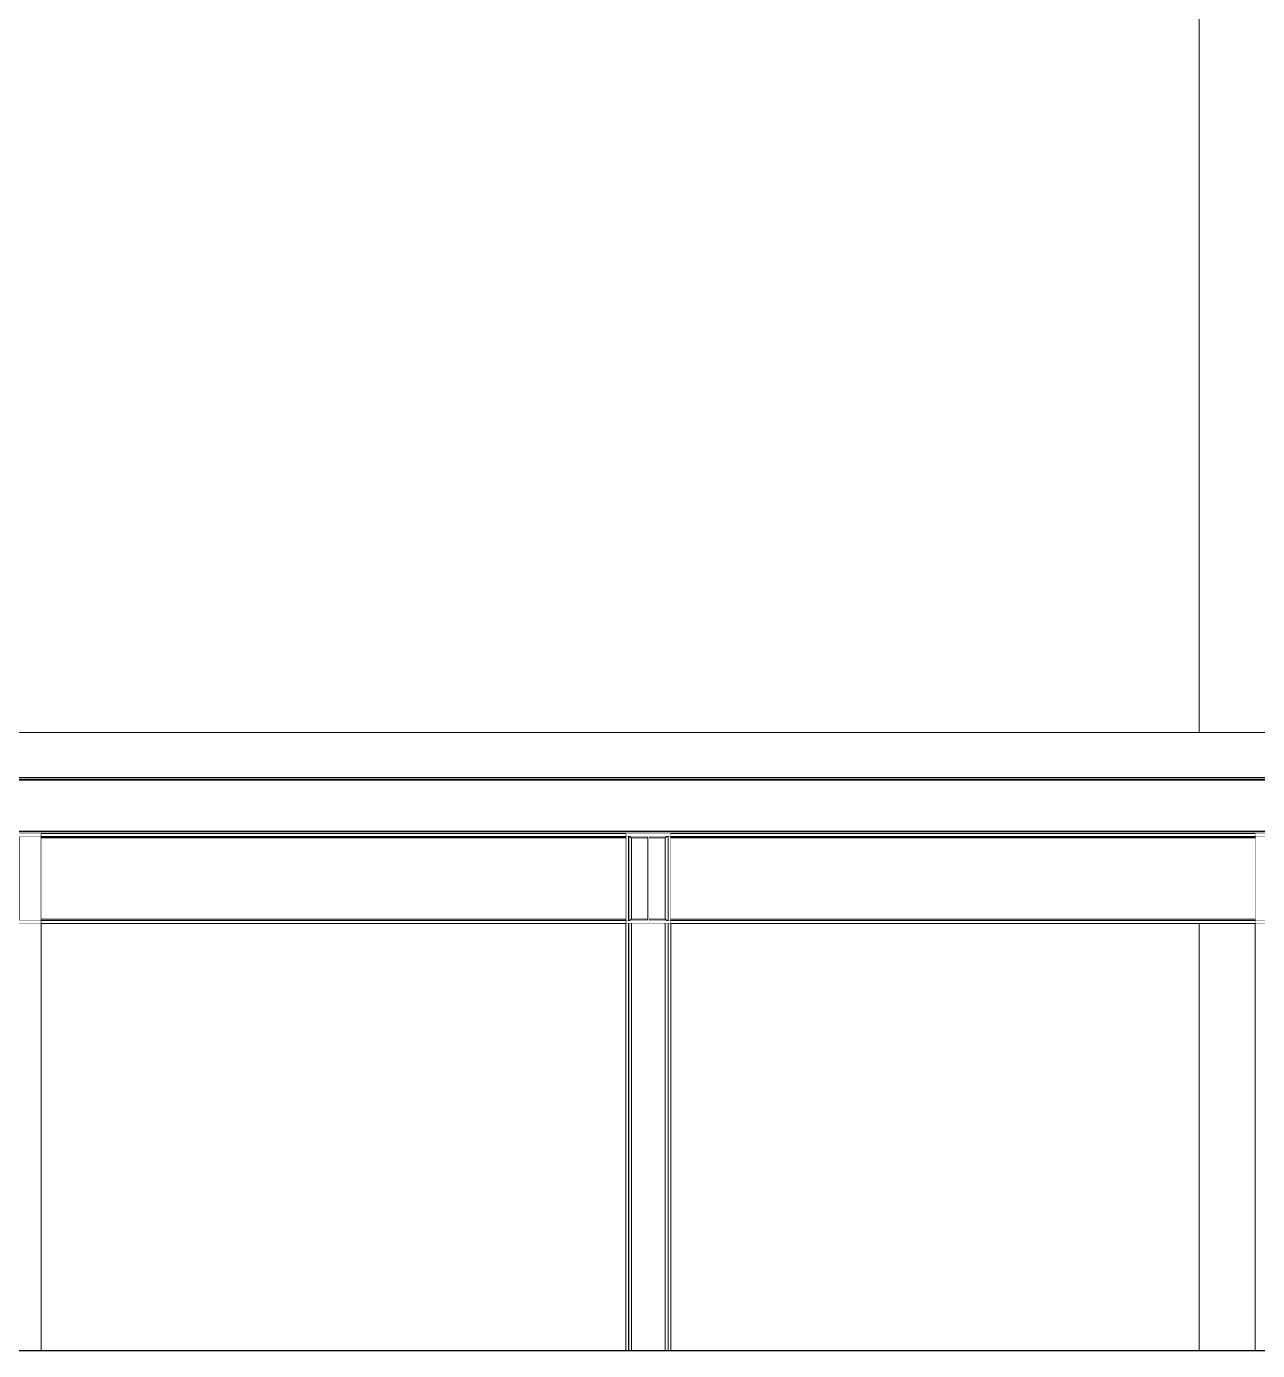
# Model space of a CAD drawing. Extents: x -3080 to 28500, y -1326 to 31609.
# Drawn here: x 9643 to 10191, y 27376 to 27965 of the extents above; entities that cross this region are included whole.
import ezdxf
from ezdxf.xclip import XClip

# ---------------------------------------------------------------- set-up
doc = ezdxf.new("R2010")
doc.units = 0
doc.header["$LTSCALE"] = 100
doc.header["$XCLIPFRAME"] = 2
doc.linetypes.add('188K-SM-07-F10-MECH-CR PIPE-Y2257103$0$X-S-FAB_SL ALL$0$Wipeout_Contour', pattern=[1, 0, -1])
for name, color, linetype in [('0-xref', 8, 'Continuous'), ('188K-SM-07-F10-MECH-CR PIPE-Y2257103$0$X-S-FAB_SL ALL$0$ASP_1', 1, 'Continuous'), ('188K-SM-07-F10-MECH-CR PIPE-Y2257103$0$X-S-FAB_SL ALL$0$Hattch', 7, 'Continuous'), ('188K-SM-07-F10-MECH-CR PIPE-Y2257103$0$X-S-FAB_SL ALL$0$S-BEAM', 7, 'Continuous'), ('188K-SM-07-F10-MECH-CR PIPE-Y2257103$0$X-S-FAB_SL ALL$0$S-COL', 7, 'Continuous'), ('188K-SM-07-F10-MECH-CR PIPE-Y2257103$0$X-S-FAB_SL ALL$0$S-SLAB', 7, 'Continuous')]:
    doc.layers.add(name, color=color, linetype=linetype)

# ---------------------------------------------------------------- blocks, each defined once
blk = doc.blocks.new('188K-SM-07-F10-MECH-CR PIPE-Y2257103$0$X-S-FAB_SL ALL$0$剖面元素_217_3', base_point=(23061.26, -8263.06))
at = {"color": 254, "linetype": '188K-SM-07-F10-MECH-CR PIPE-Y2257103$0$X-S-FAB_SL ALL$0$Wipeout_Contour', "lineweight": 0, "ltscale": 270968.56204}
blk.add_wipeout([(33226.26, -6943.06), (33296.26, -6943.06), (33296.26, -6204.02), (33278.76, -6204.02), (33278.76, -6212.28), (33243.76, -6212.28), (33243.76, -6204.02), (33226.26, -6204.02)], dxfattribs=at).dxf.layer = '188K-SM-07-F10-MECH-CR PIPE-Y2257103$0$X-S-FAB_SL ALL$0$Hattch'
at = {"color": 254, "linetype": '188K-SM-07-F10-MECH-CR PIPE-Y2257103$0$X-S-FAB_SL ALL$0$Wipeout_Contour', "lineweight": 0, "ltscale": 135929.238724}
blk.add_wipeout([(33296.26, -6963.06), (33226.26, -6963.06), (33226.26, -6963.26), (33296.26, -6963.26)], dxfattribs=at).dxf.layer = '188K-SM-07-F10-MECH-CR PIPE-Y2257103$0$X-S-FAB_SL ALL$0$Hattch'
at = {"color": 254, "linetype": '188K-SM-07-F10-MECH-CR PIPE-Y2257103$0$X-S-FAB_SL ALL$0$Wipeout_Contour', "lineweight": 0, "ltscale": 135974.239185}
blk.add_wipeout([(33226.26, -7028.06), (33226.26, -7218.06), (33251.26, -7218.06), (33251.26, -7028.06)], dxfattribs=at).dxf.layer = '188K-SM-07-F10-MECH-CR PIPE-Y2257103$0$X-S-FAB_SL ALL$0$Hattch'
at = {"layer": '188K-SM-07-F10-MECH-CR PIPE-Y2257103$0$X-S-FAB_SL ALL$0$S-COL', "color": 8, "lineweight": 0}
for p, q in [((33226.26, -6943.06), (33226.26, -6204.02)), ((33226.26, -6963.26), (33226.26, -6963.06)), ((33226.26, -7218.06), (33226.26, -7028.06))]:
    blk.add_line(p, q, dxfattribs=at)
blk = doc.blocks.new('188K-SM-07-F10-MECH-CR PIPE-Y2257103$0$X-S-FAB_SL ALL$0$剖面元素_242_3', base_point=(23061.26, -8263.06))
at = {"layer": '188K-SM-07-F10-MECH-CR PIPE-Y2257103$0$X-S-FAB_SL ALL$0$S-SLAB', "color": 15, "lineweight": 0}
for p, q in [((40656.26, -6943.06), (24906.26, -6943.06)), ((40656.26, -6963.06), (24906.26, -6963.06))]:
    blk.add_line(p, q, dxfattribs=at)
blk = doc.blocks.new('188K-SM-07-F10-MECH-CR PIPE-Y2257103$0$X-S-FAB_SL ALL$0$剖面元素_1293_3', base_point=(23061.26, -8263.06))
at = {"layer": '188K-SM-07-F10-MECH-CR PIPE-Y2257103$0$X-S-FAB_SL ALL$0$S-BEAM', "color": 2, "lineweight": 0}
for p, q in [((32691.26, -6988.06), (32691.26, -6989.36)), ((32711.26, -6988.06), (32691.26, -6988.06)), ((32711.26, -6988.06), (32711.26, -6989.36)), ((32691.26, -7026.76), (32691.26, -7028.06)), ((32711.26, -7026.76), (32711.26, -7028.06)), ((32711.26, -7028.06), (32691.26, -7028.06))]:
    blk.add_line(p, q, dxfattribs=at)
at = {"layer": '188K-SM-07-F10-MECH-CR PIPE-Y2257103$0$X-S-FAB_SL ALL$0$S-BEAM', "color": 2, "lineweight": 0, "flags": 128}
for points in [[(32700.69, -6989.54), (32700.26, -6989.36), (32691.26, -6989.36)], [(32700.69, -6989.54), (32700.86, -6989.96), (32700.86, -7026.16), (32700.69, -7026.59)], [(32701.84, -6989.54), (32701.66, -6989.96), (32701.66, -7026.16), (32701.84, -7026.59)], [(32711.26, -6989.36), (32702.26, -6989.36), (32701.84, -6989.54)], [(32700.69, -7026.59), (32700.26, -7026.76), (32691.26, -7026.76)], [(32701.84, -7026.59), (32702.26, -7026.76), (32711.26, -7026.76)]]:
    blk.add_lwpolyline(points, dxfattribs=at)
blk = doc.blocks.new('188K-SM-07-F10-MECH-CR PIPE-Y2257103$0$X-S-FAB_SL ALL$0$剖面元素_1294_3', base_point=(23061.26, -8263.06))
at = {"layer": '188K-SM-07-F10-MECH-CR PIPE-Y2257103$0$X-S-FAB_SL ALL$0$S-BEAM', "color": 2, "lineweight": 0}
for p, q in [((32971.26, -6988.06), (32971.26, -6989.36)), ((32991.26, -6988.06), (32971.26, -6988.06)), ((32991.26, -6988.06), (32991.26, -6989.36)), ((32971.26, -7026.76), (32971.26, -7028.06)), ((32991.26, -7026.76), (32991.26, -7028.06)), ((32991.26, -7028.06), (32971.26, -7028.06))]:
    blk.add_line(p, q, dxfattribs=at)
at = {"layer": '188K-SM-07-F10-MECH-CR PIPE-Y2257103$0$X-S-FAB_SL ALL$0$S-BEAM', "color": 2, "lineweight": 0, "flags": 128}
for points in [[(32980.69, -6989.54), (32980.26, -6989.36), (32971.26, -6989.36)], [(32980.69, -6989.54), (32980.86, -6989.96), (32980.86, -7026.16), (32980.69, -7026.59)], [(32981.84, -6989.54), (32981.66, -6989.96), (32981.66, -7026.16), (32981.84, -7026.59)], [(32991.26, -6989.36), (32982.26, -6989.36), (32981.84, -6989.54)], [(32980.69, -7026.59), (32980.26, -7026.76), (32971.26, -7026.76)], [(32981.84, -7026.59), (32982.26, -7026.76), (32991.26, -7026.76)]]:
    blk.add_lwpolyline(points, dxfattribs=at)
blk = doc.blocks.new('188K-SM-07-F10-MECH-CR PIPE-Y2257103$0$X-S-FAB_SL ALL$0$剖面元素_1295_3', base_point=(23061.26, -8263.06))
at = {"layer": '188K-SM-07-F10-MECH-CR PIPE-Y2257103$0$X-S-FAB_SL ALL$0$S-BEAM', "color": 2, "lineweight": 0}
for p, q in [((33251.26, -6988.06), (33251.26, -6989.36)), ((33271.26, -6988.06), (33251.26, -6988.06)), ((33271.26, -6988.06), (33271.26, -6989.36)), ((33251.26, -7026.76), (33251.26, -7028.06)), ((33271.26, -7026.76), (33271.26, -7028.06)), ((33271.26, -7028.06), (33251.26, -7028.06))]:
    blk.add_line(p, q, dxfattribs=at)
at = {"layer": '188K-SM-07-F10-MECH-CR PIPE-Y2257103$0$X-S-FAB_SL ALL$0$S-BEAM', "color": 2, "lineweight": 0, "flags": 128}
for points in [[(33260.69, -6989.54), (33260.26, -6989.36), (33251.26, -6989.36)], [(33260.69, -6989.54), (33260.86, -6989.96), (33260.86, -7026.16), (33260.69, -7026.59)], [(33261.84, -6989.54), (33261.66, -6989.96), (33261.66, -7026.16), (33261.84, -7026.59)], [(33271.26, -6989.36), (33262.26, -6989.36), (33261.84, -6989.54)], [(33260.69, -7026.59), (33260.26, -7026.76), (33251.26, -7026.76)], [(33261.84, -7026.59), (33262.26, -7026.76), (33271.26, -7026.76)]]:
    blk.add_lwpolyline(points, dxfattribs=at)
blk = doc.blocks.new('188K-SM-07-F10-MECH-CR PIPE-Y2257103$0$X-S-FAB_SL ALL$0$剖面元素_2063_3', base_point=(23061.26, -8263.06))
at = {"color": 254, "linetype": '188K-SM-07-F10-MECH-CR PIPE-Y2257103$0$X-S-FAB_SL ALL$0$Wipeout_Contour', "lineweight": 0, "ltscale": 135004.033832}
blk.add_wipeout([(32990.06, -7218.06), (32991.26, -7218.06), (32991.26, -7028.06), (32990.06, -7028.06)], dxfattribs=at).dxf.layer = '188K-SM-07-F10-MECH-CR PIPE-Y2257103$0$X-S-FAB_SL ALL$0$Hattch'
at = {"color": 254, "linetype": '188K-SM-07-F10-MECH-CR PIPE-Y2257103$0$X-S-FAB_SL ALL$0$Wipeout_Contour', "lineweight": 0, "ltscale": 134907.208883}
blk.add_wipeout([(32991.26, -6989.36), (32990.06, -6989.36), (32990.06, -7026.76), (32991.26, -7026.76)], dxfattribs=at).dxf.layer = '188K-SM-07-F10-MECH-CR PIPE-Y2257103$0$X-S-FAB_SL ALL$0$Hattch'
at = {"color": 254, "linetype": '188K-SM-07-F10-MECH-CR PIPE-Y2257103$0$X-S-FAB_SL ALL$0$Wipeout_Contour', "lineweight": 0, "ltscale": 135001.347405}
blk.add_wipeout([(32989.89, -7218.06), (32990.06, -7218.06), (32990.06, -7028.06), (32989.89, -7028.06)], dxfattribs=at).dxf.layer = '188K-SM-07-F10-MECH-CR PIPE-Y2257103$0$X-S-FAB_SL ALL$0$Hattch'
at = {"color": 254, "linetype": '188K-SM-07-F10-MECH-CR PIPE-Y2257103$0$X-S-FAB_SL ALL$0$Wipeout_Contour', "lineweight": 0, "ltscale": 134904.520529}
blk.add_wipeout([(32990.06, -6989.36), (32989.89, -6989.36), (32989.89, -7026.76), (32990.06, -7026.76)], dxfattribs=at).dxf.layer = '188K-SM-07-F10-MECH-CR PIPE-Y2257103$0$X-S-FAB_SL ALL$0$Hattch'
at = {"color": 254, "linetype": '188K-SM-07-F10-MECH-CR PIPE-Y2257103$0$X-S-FAB_SL ALL$0$Wipeout_Contour', "lineweight": 0, "ltscale": 269806.602629}
blk.add_wipeout([(32989.41, -7026.58), (32989.42, -7026.59), (32989.84, -7026.76), (32989.89, -7026.76), (32989.89, -6989.36), (32989.84, -6989.36), (32989.42, -6989.54), (32989.41, -6989.54)], dxfattribs=at).dxf.layer = '188K-SM-07-F10-MECH-CR PIPE-Y2257103$0$X-S-FAB_SL ALL$0$Hattch'
at = {"color": 254, "linetype": '188K-SM-07-F10-MECH-CR PIPE-Y2257103$0$X-S-FAB_SL ALL$0$Wipeout_Contour', "lineweight": 0, "ltscale": 135000.076696}
blk.add_wipeout([(32989.41, -7218.06), (32989.89, -7218.06), (32989.89, -7028.06), (32989.41, -7028.06)], dxfattribs=at).dxf.layer = '188K-SM-07-F10-MECH-CR PIPE-Y2257103$0$X-S-FAB_SL ALL$0$Hattch'
at = {"color": 254, "linetype": '188K-SM-07-F10-MECH-CR PIPE-Y2257103$0$X-S-FAB_SL ALL$0$Wipeout_Contour', "lineweight": 0, "ltscale": 134997.875758}
blk.add_wipeout([(32988.76, -7218.06), (32989.41, -7218.06), (32989.41, -7028.06), (32988.76, -7028.06)], dxfattribs=at).dxf.layer = '188K-SM-07-F10-MECH-CR PIPE-Y2257103$0$X-S-FAB_SL ALL$0$Hattch'
at = {"color": 254, "linetype": '188K-SM-07-F10-MECH-CR PIPE-Y2257103$0$X-S-FAB_SL ALL$0$Wipeout_Contour', "lineweight": 0, "ltscale": 134901.045569}
blk.add_wipeout([(32988.76, -7026.16), (32989.41, -7026.58), (32989.41, -6989.54), (32988.76, -6989.96)], dxfattribs=at).dxf.layer = '188K-SM-07-F10-MECH-CR PIPE-Y2257103$0$X-S-FAB_SL ALL$0$Hattch'
at = {"color": 254, "linetype": '188K-SM-07-F10-MECH-CR PIPE-Y2257103$0$X-S-FAB_SL ALL$0$Wipeout_Contour', "lineweight": 0, "ltscale": 134967.281332}
blk.add_wipeout([(32988.76, -7028.06), (32973.76, -7028.06), (32973.76, -7218.06), (32988.76, -7218.06)], dxfattribs=at).dxf.layer = '188K-SM-07-F10-MECH-CR PIPE-Y2257103$0$X-S-FAB_SL ALL$0$Hattch'
at = {"color": 254, "linetype": '188K-SM-07-F10-MECH-CR PIPE-Y2257103$0$X-S-FAB_SL ALL$0$Wipeout_Contour', "lineweight": 0, "ltscale": 134854.973679}
blk.add_wipeout([(32973.76, -6989.96), (32973.76, -7026.16), (32980.86, -7026.16), (32980.86, -6989.96)], dxfattribs=at).dxf.layer = '188K-SM-07-F10-MECH-CR PIPE-Y2257103$0$X-S-FAB_SL ALL$0$Hattch'
at = {"color": 254, "linetype": '188K-SM-07-F10-MECH-CR PIPE-Y2257103$0$X-S-FAB_SL ALL$0$Wipeout_Contour', "lineweight": 0, "ltscale": 134839.812662}
blk.add_wipeout([(32973.11, -7026.58), (32973.76, -7026.16), (32973.76, -6989.96), (32973.11, -6989.54)], dxfattribs=at).dxf.layer = '188K-SM-07-F10-MECH-CR PIPE-Y2257103$0$X-S-FAB_SL ALL$0$Hattch'
at = {"color": 254, "linetype": '188K-SM-07-F10-MECH-CR PIPE-Y2257103$0$X-S-FAB_SL ALL$0$Wipeout_Contour', "lineweight": 0, "ltscale": 134885.883577}
blk.add_wipeout([(32981.66, -6989.96), (32981.66, -7026.16), (32988.76, -7026.16), (32988.76, -6989.96)], dxfattribs=at).dxf.layer = '188K-SM-07-F10-MECH-CR PIPE-Y2257103$0$X-S-FAB_SL ALL$0$Hattch'
at = {"layer": '188K-SM-07-F10-MECH-CR PIPE-Y2257103$0$X-S-FAB_SL ALL$0$S-COL', "color": 8, "lineweight": 0}
for p, q in [((32988.76, -7026.16), (32988.76, -6989.96)), ((32990.06, -7026.76), (32990.06, -6989.36)), ((32991.26, -7026.76), (32991.26, -6989.36)), ((32988.76, -7218.06), (32988.76, -7028.06)), ((32990.06, -7218.06), (32990.06, -7028.06)), ((32991.26, -7218.06), (32991.26, -7028.06))]:
    blk.add_line(p, q, dxfattribs=at)
at = {"color": 254, "linetype": '188K-SM-07-F10-MECH-CR PIPE-Y2257103$0$X-S-FAB_SL ALL$0$Wipeout_Contour', "lineweight": 0, "ltscale": 134936.686766}
blk.add_wipeout([(32973.11, -7218.06), (32973.76, -7218.06), (32973.76, -7028.06), (32973.11, -7028.06)], dxfattribs=at).dxf.layer = '188K-SM-07-F10-MECH-CR PIPE-Y2257103$0$X-S-FAB_SL ALL$0$Hattch'
at = {"color": 254, "linetype": '188K-SM-07-F10-MECH-CR PIPE-Y2257103$0$X-S-FAB_SL ALL$0$Wipeout_Contour', "lineweight": 0, "ltscale": 134934.48588}
blk.add_wipeout([(32972.64, -7218.06), (32973.11, -7218.06), (32973.11, -7028.06), (32972.64, -7028.06)], dxfattribs=at).dxf.layer = '188K-SM-07-F10-MECH-CR PIPE-Y2257103$0$X-S-FAB_SL ALL$0$Hattch'
at = {"color": 254, "linetype": '188K-SM-07-F10-MECH-CR PIPE-Y2257103$0$X-S-FAB_SL ALL$0$Wipeout_Contour', "lineweight": 0, "ltscale": 269675.118102}
blk.add_wipeout([(32972.64, -6989.36), (32972.64, -7026.76), (32972.69, -7026.76), (32973.11, -7026.59), (32973.11, -7026.58), (32973.11, -6989.54), (32973.11, -6989.54), (32972.69, -6989.36)], dxfattribs=at).dxf.layer = '188K-SM-07-F10-MECH-CR PIPE-Y2257103$0$X-S-FAB_SL ALL$0$Hattch'
at = {"color": 254, "linetype": '188K-SM-07-F10-MECH-CR PIPE-Y2257103$0$X-S-FAB_SL ALL$0$Wipeout_Contour', "lineweight": 0, "ltscale": 134933.215197}
blk.add_wipeout([(32972.46, -7218.06), (32972.64, -7218.06), (32972.64, -7028.06), (32972.46, -7028.06)], dxfattribs=at).dxf.layer = '188K-SM-07-F10-MECH-CR PIPE-Y2257103$0$X-S-FAB_SL ALL$0$Hattch'
at = {"color": 254, "linetype": '188K-SM-07-F10-MECH-CR PIPE-Y2257103$0$X-S-FAB_SL ALL$0$Wipeout_Contour', "lineweight": 0, "ltscale": 134836.339417}
blk.add_wipeout([(32972.46, -6989.36), (32972.46, -7026.76), (32972.64, -7026.76), (32972.64, -6989.36)], dxfattribs=at).dxf.layer = '188K-SM-07-F10-MECH-CR PIPE-Y2257103$0$X-S-FAB_SL ALL$0$Hattch'
at = {"color": 254, "linetype": '188K-SM-07-F10-MECH-CR PIPE-Y2257103$0$X-S-FAB_SL ALL$0$Wipeout_Contour', "lineweight": 0, "ltscale": 134833.651141}
blk.add_wipeout([(32972.46, -6989.36), (32971.26, -6989.36), (32971.26, -7026.76), (32972.46, -7026.76)], dxfattribs=at).dxf.layer = '188K-SM-07-F10-MECH-CR PIPE-Y2257103$0$X-S-FAB_SL ALL$0$Hattch'
at = {"color": 254, "linetype": '188K-SM-07-F10-MECH-CR PIPE-Y2257103$0$X-S-FAB_SL ALL$0$Wipeout_Contour', "lineweight": 0, "ltscale": 134930.52885}
blk.add_wipeout([(32971.26, -7218.06), (32972.46, -7218.06), (32972.46, -7028.06), (32971.26, -7028.06)], dxfattribs=at).dxf.layer = '188K-SM-07-F10-MECH-CR PIPE-Y2257103$0$X-S-FAB_SL ALL$0$Hattch'
at = {"layer": '188K-SM-07-F10-MECH-CR PIPE-Y2257103$0$X-S-FAB_SL ALL$0$S-COL', "color": 8, "lineweight": 0}
for p, q in [((32971.26, -7026.76), (32971.26, -6989.36)), ((32972.46, -7026.76), (32972.46, -6989.36)), ((32973.76, -7026.16), (32973.76, -6989.96)), ((32971.26, -7218.06), (32971.26, -7028.06)), ((32972.46, -7218.06), (32972.46, -7028.06)), ((32973.76, -7218.06), (32973.76, -7028.06))]:
    blk.add_line(p, q, dxfattribs=at)
blk = doc.blocks.new('188K-SM-07-F10-MECH-CR PIPE-Y2257103$0$X-S-FAB_SL ALL$0$剖面元素_2064_3', base_point=(23061.26, -8263.06))
at = {"color": 254, "linetype": '188K-SM-07-F10-MECH-CR PIPE-Y2257103$0$X-S-FAB_SL ALL$0$Wipeout_Contour', "lineweight": 0, "ltscale": 133872.735264}
blk.add_wipeout([(32711.26, -7028.06), (32691.26, -7028.06), (32691.26, -7218.06), (32711.26, -7218.06)], dxfattribs=at).dxf.layer = '188K-SM-07-F10-MECH-CR PIPE-Y2257103$0$X-S-FAB_SL ALL$0$Hattch'
at = {"color": 254, "linetype": '188K-SM-07-F10-MECH-CR PIPE-Y2257103$0$X-S-FAB_SL ALL$0$Wipeout_Contour', "lineweight": 0, "ltscale": 267524.965894}
blk.add_wipeout([(32691.26, -6989.36), (32691.26, -7026.76), (32700.26, -7026.76), (32700.69, -7026.59), (32700.86, -7026.16), (32700.86, -6989.96), (32700.69, -6989.54), (32700.26, -6989.36)], dxfattribs=at).dxf.layer = '188K-SM-07-F10-MECH-CR PIPE-Y2257103$0$X-S-FAB_SL ALL$0$Hattch'
at = {"layer": '188K-SM-07-F10-MECH-CR PIPE-Y2257103$0$X-S-FAB_SL ALL$0$S-COL', "color": 8, "lineweight": 0}
for p, q in [((32691.26, -7026.76), (32691.26, -6989.36)), ((32691.26, -7218.06), (32691.26, -7028.06))]:
    blk.add_line(p, q, dxfattribs=at)
at = {"color": 254, "linetype": '188K-SM-07-F10-MECH-CR PIPE-Y2257103$0$X-S-FAB_SL ALL$0$Wipeout_Contour', "lineweight": 0, "ltscale": 267575.400453}
blk.add_wipeout([(32701.66, -6989.96), (32701.66, -7026.16), (32701.84, -7026.59), (32702.26, -7026.76), (32711.26, -7026.76), (32711.26, -6989.36), (32702.26, -6989.36), (32701.84, -6989.54)], dxfattribs=at).dxf.layer = '188K-SM-07-F10-MECH-CR PIPE-Y2257103$0$X-S-FAB_SL ALL$0$Hattch'
at = {"layer": '188K-SM-07-F10-MECH-CR PIPE-Y2257103$0$X-S-FAB_SL ALL$0$S-COL', "color": 8, "lineweight": 0}
for p, q in [((32711.26, -7026.76), (32711.26, -6989.36)), ((32711.26, -7218.06), (32711.26, -7028.06))]:
    blk.add_line(p, q, dxfattribs=at)
blk = doc.blocks.new('188K-SM-07-F10-MECH-CR PIPE-Y2257103$0$X-S-FAB_SL ALL$0$剖面元素_2066_3', base_point=(23061.26, -8263.06))
at = {"color": 254, "linetype": '188K-SM-07-F10-MECH-CR PIPE-Y2257103$0$X-S-FAB_SL ALL$0$Wipeout_Contour', "lineweight": 0, "ltscale": 136062.241984}
blk.add_wipeout([(33251.26, -7218.06), (33271.26, -7218.06), (33271.26, -7028.06), (33251.26, -7028.06)], dxfattribs=at).dxf.layer = '188K-SM-07-F10-MECH-CR PIPE-Y2257103$0$X-S-FAB_SL ALL$0$Hattch'
at = {"color": 254, "linetype": '188K-SM-07-F10-MECH-CR PIPE-Y2257103$0$X-S-FAB_SL ALL$0$Wipeout_Contour', "lineweight": 0, "ltscale": 271907.104191}
blk.add_wipeout([(33251.26, -6989.36), (33251.26, -7026.76), (33260.26, -7026.76), (33260.69, -7026.59), (33260.86, -7026.16), (33260.86, -6989.96), (33260.69, -6989.54), (33260.26, -6989.36)], dxfattribs=at).dxf.layer = '188K-SM-07-F10-MECH-CR PIPE-Y2257103$0$X-S-FAB_SL ALL$0$Hattch'
at = {"layer": '188K-SM-07-F10-MECH-CR PIPE-Y2257103$0$X-S-FAB_SL ALL$0$S-COL', "color": 8, "lineweight": 0}
for p, q in [((33251.26, -7026.76), (33251.26, -6989.36)), ((33251.26, -7218.06), (33251.26, -7028.06))]:
    blk.add_line(p, q, dxfattribs=at)
at = {"color": 254, "linetype": '188K-SM-07-F10-MECH-CR PIPE-Y2257103$0$X-S-FAB_SL ALL$0$Wipeout_Contour', "lineweight": 0, "ltscale": 271957.575762}
blk.add_wipeout([(33261.66, -7026.16), (33261.84, -7026.59), (33262.26, -7026.76), (33271.26, -7026.76), (33271.26, -6989.36), (33262.26, -6989.36), (33261.84, -6989.54), (33261.66, -6989.96)], dxfattribs=at).dxf.layer = '188K-SM-07-F10-MECH-CR PIPE-Y2257103$0$X-S-FAB_SL ALL$0$Hattch'
at = {"layer": '188K-SM-07-F10-MECH-CR PIPE-Y2257103$0$X-S-FAB_SL ALL$0$S-COL', "color": 8, "lineweight": 0}
for p, q in [((33271.26, -7026.76), (33271.26, -6989.36)), ((33271.26, -7218.06), (33271.26, -7028.06))]:
    blk.add_line(p, q, dxfattribs=at)
blk = doc.blocks.new('188K-SM-07-F10-MECH-CR PIPE-Y2257103$0$X-S-FAB_SL ALL$0$剖面元素_2118_3', base_point=(23061.26, -8263.06))
at = {"color": 254, "linetype": '188K-SM-07-F10-MECH-CR PIPE-Y2257103$0$X-S-FAB_SL ALL$0$Wipeout_Contour', "lineweight": 0, "ltscale": 134306.603325}
blk.add_wipeout([(32711.26, -6989.36), (32971.26, -6989.36), (32971.26, -6988.06), (32711.26, -6988.06)], dxfattribs=at).dxf.layer = '188K-SM-07-F10-MECH-CR PIPE-Y2257103$0$X-S-FAB_SL ALL$0$Hattch'
at = {"color": 254, "linetype": '188K-SM-07-F10-MECH-CR PIPE-Y2257103$0$X-S-FAB_SL ALL$0$Wipeout_Contour', "lineweight": 0, "ltscale": 134307.217669}
blk.add_wipeout([(32711.26, -6989.36), (32711.26, -6989.54), (32971.26, -6989.54), (32971.26, -6989.36)], dxfattribs=at).dxf.layer = '188K-SM-07-F10-MECH-CR PIPE-Y2257103$0$X-S-FAB_SL ALL$0$Hattch'
at = {"color": 254, "linetype": '188K-SM-07-F10-MECH-CR PIPE-Y2257103$0$X-S-FAB_SL ALL$0$Wipeout_Contour', "lineweight": 0, "ltscale": 134307.467471}
blk.add_wipeout([(32711.26, -6989.54), (32711.26, -6989.96), (32971.26, -6989.96), (32971.26, -6989.54)], dxfattribs=at).dxf.layer = '188K-SM-07-F10-MECH-CR PIPE-Y2257103$0$X-S-FAB_SL ALL$0$Hattch'
at = {"color": 254, "linetype": '188K-SM-07-F10-MECH-CR PIPE-Y2257103$0$X-S-FAB_SL ALL$0$Wipeout_Contour', "lineweight": 0, "ltscale": 134322.753943}
blk.add_wipeout([(32711.26, -6989.96), (32711.26, -7026.16), (32971.26, -7026.16), (32971.26, -6989.96)], dxfattribs=at).dxf.layer = '188K-SM-07-F10-MECH-CR PIPE-Y2257103$0$X-S-FAB_SL ALL$0$Hattch'
at = {"color": 254, "linetype": '188K-SM-07-F10-MECH-CR PIPE-Y2257103$0$X-S-FAB_SL ALL$0$Wipeout_Contour', "lineweight": 0, "ltscale": 134837.050207}
blk.add_wipeout([(32980.26, -6989.36), (32972.69, -6989.36), (32973.11, -6989.54), (32980.69, -6989.54)], dxfattribs=at).dxf.layer = '188K-SM-07-F10-MECH-CR PIPE-Y2257103$0$X-S-FAB_SL ALL$0$Hattch'
at = {"color": 254, "linetype": '188K-SM-07-F10-MECH-CR PIPE-Y2257103$0$X-S-FAB_SL ALL$0$Wipeout_Contour', "lineweight": 0, "ltscale": 134338.040868}
blk.add_wipeout([(32711.26, -7026.59), (32971.26, -7026.59), (32971.26, -7026.16), (32711.26, -7026.16)], dxfattribs=at).dxf.layer = '188K-SM-07-F10-MECH-CR PIPE-Y2257103$0$X-S-FAB_SL ALL$0$Hattch'
at = {"color": 254, "linetype": '188K-SM-07-F10-MECH-CR PIPE-Y2257103$0$X-S-FAB_SL ALL$0$Wipeout_Contour', "lineweight": 0, "ltscale": 134872.861165}
blk.add_wipeout([(32981.84, -6989.54), (32989.42, -6989.54), (32989.84, -6989.36), (32982.26, -6989.36)], dxfattribs=at).dxf.layer = '188K-SM-07-F10-MECH-CR PIPE-Y2257103$0$X-S-FAB_SL ALL$0$Hattch'
at = {"color": 254, "linetype": '188K-SM-07-F10-MECH-CR PIPE-Y2257103$0$X-S-FAB_SL ALL$0$Wipeout_Contour', "lineweight": 0, "ltscale": 134338.291931}
blk.add_wipeout([(32711.26, -7026.76), (32971.26, -7026.76), (32971.26, -7026.59), (32711.26, -7026.59)], dxfattribs=at).dxf.layer = '188K-SM-07-F10-MECH-CR PIPE-Y2257103$0$X-S-FAB_SL ALL$0$Hattch'
at = {"color": 254, "linetype": '188K-SM-07-F10-MECH-CR PIPE-Y2257103$0$X-S-FAB_SL ALL$0$Wipeout_Contour', "lineweight": 0, "ltscale": 168545.050493}
blk.add_wipeout([(32973.11, -6989.54), (32973.11, -6989.54), (32973.76, -6989.96), (32980.86, -6989.96), (32980.69, -6989.54)], dxfattribs=at).dxf.layer = '188K-SM-07-F10-MECH-CR PIPE-Y2257103$0$X-S-FAB_SL ALL$0$Hattch'
at = {"color": 254, "linetype": '188K-SM-07-F10-MECH-CR PIPE-Y2257103$0$X-S-FAB_SL ALL$0$Wipeout_Contour', "lineweight": 0, "ltscale": 134338.909514}
blk.add_wipeout([(32711.26, -7028.06), (32971.26, -7028.06), (32971.26, -7026.76), (32711.26, -7026.76)], dxfattribs=at).dxf.layer = '188K-SM-07-F10-MECH-CR PIPE-Y2257103$0$X-S-FAB_SL ALL$0$Hattch'
at = {"layer": '188K-SM-07-F10-MECH-CR PIPE-Y2257103$0$X-S-FAB_SL ALL$0$S-BEAM', "color": 8, "lineweight": 0}
for p, q in [((32711.26, -6989.36), (32971.26, -6989.36)), ((32711.26, -6989.96), (32971.26, -6989.96)), ((32973.11, -6989.54), (32972.69, -6989.36)), ((32973.11, -6989.54), (32973.76, -6989.96))]:
    blk.add_line(p, q, dxfattribs=at)
at = {"color": 254, "linetype": '188K-SM-07-F10-MECH-CR PIPE-Y2257103$0$X-S-FAB_SL ALL$0$Wipeout_Contour', "lineweight": 0, "ltscale": 168592.670667}
blk.add_wipeout([(32981.84, -6989.54), (32981.66, -6989.96), (32988.76, -6989.96), (32989.41, -6989.54), (32989.42, -6989.54)], dxfattribs=at).dxf.layer = '188K-SM-07-F10-MECH-CR PIPE-Y2257103$0$X-S-FAB_SL ALL$0$Hattch'
at = {"color": 254, "linetype": '188K-SM-07-F10-MECH-CR PIPE-Y2257103$0$X-S-FAB_SL ALL$0$Wipeout_Contour', "lineweight": 0, "ltscale": 134868.001947}
blk.add_wipeout([(32972.69, -7026.76), (32980.26, -7026.76), (32980.69, -7026.59), (32973.11, -7026.59)], dxfattribs=at).dxf.layer = '188K-SM-07-F10-MECH-CR PIPE-Y2257103$0$X-S-FAB_SL ALL$0$Hattch'
at = {"layer": '188K-SM-07-F10-MECH-CR PIPE-Y2257103$0$X-S-FAB_SL ALL$0$S-BEAM', "color": 8, "lineweight": 0}
blk.add_line((32973.76, -6989.96), (32980.86, -6989.96), dxfattribs=at)
at = {"color": 254, "linetype": '188K-SM-07-F10-MECH-CR PIPE-Y2257103$0$X-S-FAB_SL ALL$0$Wipeout_Contour', "lineweight": 0, "ltscale": 135402.273347}
blk.add_wipeout([(33251.26, -6988.06), (32991.26, -6988.06), (32991.26, -6989.36), (33251.26, -6989.36)], dxfattribs=at).dxf.layer = '188K-SM-07-F10-MECH-CR PIPE-Y2257103$0$X-S-FAB_SL ALL$0$Hattch'
at = {"color": 254, "linetype": '188K-SM-07-F10-MECH-CR PIPE-Y2257103$0$X-S-FAB_SL ALL$0$Wipeout_Contour', "lineweight": 0, "ltscale": 134903.804688}
blk.add_wipeout([(32989.42, -7026.59), (32981.84, -7026.59), (32982.26, -7026.76), (32989.84, -7026.76)], dxfattribs=at).dxf.layer = '188K-SM-07-F10-MECH-CR PIPE-Y2257103$0$X-S-FAB_SL ALL$0$Hattch'
at = {"color": 254, "linetype": '188K-SM-07-F10-MECH-CR PIPE-Y2257103$0$X-S-FAB_SL ALL$0$Wipeout_Contour', "lineweight": 0, "ltscale": 168583.407678}
blk.add_wipeout([(32973.11, -7026.59), (32980.69, -7026.59), (32980.86, -7026.16), (32973.76, -7026.16), (32973.11, -7026.58)], dxfattribs=at).dxf.layer = '188K-SM-07-F10-MECH-CR PIPE-Y2257103$0$X-S-FAB_SL ALL$0$Hattch'
at = {"layer": '188K-SM-07-F10-MECH-CR PIPE-Y2257103$0$X-S-FAB_SL ALL$0$S-BEAM', "color": 8, "lineweight": 0}
for p, q in [((32711.26, -7026.16), (32971.26, -7026.16)), ((32711.26, -7026.76), (32971.26, -7026.76)), ((32973.11, -7026.59), (32972.69, -7026.76)), ((32973.76, -7026.16), (32973.11, -7026.58)), ((32711.26, -7028.06), (32971.26, -7028.06))]:
    blk.add_line(p, q, dxfattribs=at)
at = {"color": 254, "linetype": '188K-SM-07-F10-MECH-CR PIPE-Y2257103$0$X-S-FAB_SL ALL$0$Wipeout_Contour', "lineweight": 0, "ltscale": 168631.01697}
blk.add_wipeout([(32988.76, -7026.16), (32981.66, -7026.16), (32981.84, -7026.59), (32989.42, -7026.59), (32989.41, -7026.58)], dxfattribs=at).dxf.layer = '188K-SM-07-F10-MECH-CR PIPE-Y2257103$0$X-S-FAB_SL ALL$0$Hattch'
at = {"layer": '188K-SM-07-F10-MECH-CR PIPE-Y2257103$0$X-S-FAB_SL ALL$0$S-BEAM', "color": 8, "lineweight": 0}
blk.add_line((32980.86, -7026.16), (32973.76, -7026.16), dxfattribs=at)
at = {"color": 254, "linetype": '188K-SM-07-F10-MECH-CR PIPE-Y2257103$0$X-S-FAB_SL ALL$0$Wipeout_Contour', "lineweight": 0, "ltscale": 135434.31817}
blk.add_wipeout([(33251.26, -7026.76), (32991.26, -7026.76), (32991.26, -7028.06), (33251.26, -7028.06)], dxfattribs=at).dxf.layer = '188K-SM-07-F10-MECH-CR PIPE-Y2257103$0$X-S-FAB_SL ALL$0$Hattch'
at = {"color": 254, "linetype": '188K-SM-07-F10-MECH-CR PIPE-Y2257103$0$X-S-FAB_SL ALL$0$Wipeout_Contour', "lineweight": 0, "ltscale": 135433.705576}
blk.add_wipeout([(32991.26, -7026.59), (32991.26, -7026.76), (33251.26, -7026.76), (33251.26, -7026.59)], dxfattribs=at).dxf.layer = '188K-SM-07-F10-MECH-CR PIPE-Y2257103$0$X-S-FAB_SL ALL$0$Hattch'
at = {"color": 254, "linetype": '188K-SM-07-F10-MECH-CR PIPE-Y2257103$0$X-S-FAB_SL ALL$0$Wipeout_Contour', "lineweight": 0, "ltscale": 135433.456545}
blk.add_wipeout([(32991.26, -7026.16), (32991.26, -7026.59), (33251.26, -7026.59), (33251.26, -7026.16)], dxfattribs=at).dxf.layer = '188K-SM-07-F10-MECH-CR PIPE-Y2257103$0$X-S-FAB_SL ALL$0$Hattch'
at = {"color": 254, "linetype": '188K-SM-07-F10-MECH-CR PIPE-Y2257103$0$X-S-FAB_SL ALL$0$Wipeout_Contour', "lineweight": 0, "ltscale": 135418.293294}
blk.add_wipeout([(32991.26, -6989.96), (32991.26, -7026.16), (33251.26, -7026.16), (33251.26, -6989.96)], dxfattribs=at).dxf.layer = '188K-SM-07-F10-MECH-CR PIPE-Y2257103$0$X-S-FAB_SL ALL$0$Hattch'
at = {"layer": '188K-SM-07-F10-MECH-CR PIPE-Y2257103$0$X-S-FAB_SL ALL$0$S-BEAM', "color": 8, "lineweight": 0}
for p, q in [((32988.76, -7026.16), (32981.66, -7026.16)), ((32989.41, -7026.58), (32988.76, -7026.16)), ((32989.84, -7026.76), (32989.42, -7026.59)), ((32991.26, -7026.16), (33251.26, -7026.16)), ((32991.26, -7026.76), (33251.26, -7026.76)), ((32991.26, -7028.06), (33251.26, -7028.06))]:
    blk.add_line(p, q, dxfattribs=at)
at = {"color": 254, "linetype": '188K-SM-07-F10-MECH-CR PIPE-Y2257103$0$X-S-FAB_SL ALL$0$Wipeout_Contour', "lineweight": 0, "ltscale": 135403.130494}
blk.add_wipeout([(32991.26, -6989.54), (32991.26, -6989.96), (33251.26, -6989.96), (33251.26, -6989.54)], dxfattribs=at).dxf.layer = '188K-SM-07-F10-MECH-CR PIPE-Y2257103$0$X-S-FAB_SL ALL$0$Hattch'
at = {"color": 254, "linetype": '188K-SM-07-F10-MECH-CR PIPE-Y2257103$0$X-S-FAB_SL ALL$0$Wipeout_Contour', "lineweight": 0, "ltscale": 135402.882708}
blk.add_wipeout([(32991.26, -6989.36), (32991.26, -6989.54), (33251.26, -6989.54), (33251.26, -6989.36)], dxfattribs=at).dxf.layer = '188K-SM-07-F10-MECH-CR PIPE-Y2257103$0$X-S-FAB_SL ALL$0$Hattch'
at = {"layer": '188K-SM-07-F10-MECH-CR PIPE-Y2257103$0$X-S-FAB_SL ALL$0$S-BEAM', "color": 8, "lineweight": 0}
for p, q in [((32981.66, -6989.96), (32988.76, -6989.96)), ((32988.76, -6989.96), (32989.41, -6989.54)), ((32989.84, -6989.36), (32989.42, -6989.54)), ((32991.26, -6989.36), (33251.26, -6989.36)), ((32991.26, -6989.96), (33251.26, -6989.96))]:
    blk.add_line(p, q, dxfattribs=at)
blk = doc.blocks.new('188K-SM-07-F10-MECH-CR PIPE-Y2257103$0$X-S-FAB_SL ALL$0$剖面元素_2186_3', base_point=(23061.26, -8263.06))
at = {"color": 254, "linetype": '188K-SM-07-F10-MECH-CR PIPE-Y2257103$0$X-S-FAB_SL ALL$0$Wipeout_Contour', "lineweight": 0, "ltscale": 130156.517647}
blk.add_wipeout([(28425.76, -6987.26), (28425.76, -6988.06), (35117.76, -6988.06), (35117.76, -6987.26)], dxfattribs=at).dxf.layer = '188K-SM-07-F10-MECH-CR PIPE-Y2257103$0$X-S-FAB_SL ALL$0$Hattch'
at = {"color": 254, "linetype": '188K-SM-07-F10-MECH-CR PIPE-Y2257103$0$X-S-FAB_SL ALL$0$Wipeout_Contour', "lineweight": 0, "ltscale": 130156.132426}
blk.add_wipeout([(28425.76, -6987.18), (28425.76, -6987.26), (35117.76, -6987.26), (35117.76, -6987.18)], dxfattribs=at).dxf.layer = '188K-SM-07-F10-MECH-CR PIPE-Y2257103$0$X-S-FAB_SL ALL$0$Hattch'
at = {"color": 254, "linetype": '188K-SM-07-F10-MECH-CR PIPE-Y2257103$0$X-S-FAB_SL ALL$0$Wipeout_Contour', "lineweight": 0, "ltscale": 130156.002275}
blk.add_wipeout([(28425.76, -6986.96), (28425.76, -6987.18), (35117.76, -6987.18), (35117.76, -6986.96)], dxfattribs=at).dxf.layer = '188K-SM-07-F10-MECH-CR PIPE-Y2257103$0$X-S-FAB_SL ALL$0$Hattch'
at = {"color": 254, "linetype": '188K-SM-07-F10-MECH-CR PIPE-Y2257103$0$X-S-FAB_SL ALL$0$Wipeout_Contour', "lineweight": 0, "ltscale": 130146.120964}
blk.add_wipeout([(28425.76, -6964.36), (28425.76, -6986.96), (35117.76, -6986.96), (35117.76, -6964.36)], dxfattribs=at).dxf.layer = '188K-SM-07-F10-MECH-CR PIPE-Y2257103$0$X-S-FAB_SL ALL$0$Hattch'
at = {"layer": '188K-SM-07-F10-MECH-CR PIPE-Y2257103$0$X-S-FAB_SL ALL$0$S-BEAM', "color": 8, "lineweight": 0}
for p, q in [((28425.76, -6986.96), (35117.76, -6986.96)), ((28425.76, -6987.26), (35117.76, -6987.26)), ((32711.26, -6988.06), (32971.26, -6988.06)), ((32991.26, -6988.06), (33251.26, -6988.06))]:
    blk.add_line(p, q, dxfattribs=at)
at = {"color": 254, "linetype": '188K-SM-07-F10-MECH-CR PIPE-Y2257103$0$X-S-FAB_SL ALL$0$Wipeout_Contour', "lineweight": 0, "ltscale": 130136.239641}
blk.add_wipeout([(28425.76, -6964.15), (28425.76, -6964.36), (35117.76, -6964.36), (35117.76, -6964.15)], dxfattribs=at).dxf.layer = '188K-SM-07-F10-MECH-CR PIPE-Y2257103$0$X-S-FAB_SL ALL$0$Hattch'
at = {"color": 254, "linetype": '188K-SM-07-F10-MECH-CR PIPE-Y2257103$0$X-S-FAB_SL ALL$0$Wipeout_Contour', "lineweight": 0, "ltscale": 130136.109895}
blk.add_wipeout([(28425.76, -6964.06), (28425.76, -6964.15), (35117.76, -6964.15), (35117.76, -6964.06)], dxfattribs=at).dxf.layer = '188K-SM-07-F10-MECH-CR PIPE-Y2257103$0$X-S-FAB_SL ALL$0$Hattch'
at = {"color": 254, "linetype": '188K-SM-07-F10-MECH-CR PIPE-Y2257103$0$X-S-FAB_SL ALL$0$Wipeout_Contour', "lineweight": 0, "ltscale": 130135.725938}
blk.add_wipeout([(28425.76, -6964.06), (35117.76, -6964.06), (35117.76, -6963.26), (28425.76, -6963.26)], dxfattribs=at).dxf.layer = '188K-SM-07-F10-MECH-CR PIPE-Y2257103$0$X-S-FAB_SL ALL$0$Hattch'
at = {"layer": '188K-SM-07-F10-MECH-CR PIPE-Y2257103$0$X-S-FAB_SL ALL$0$S-BEAM', "color": 8, "lineweight": 0}
for p, q in [((28425.76, -6963.26), (35117.76, -6963.26)), ((28425.76, -6964.06), (35117.76, -6964.06)), ((28425.76, -6964.36), (35117.76, -6964.36))]:
    blk.add_line(p, q, dxfattribs=at)
blk = doc.blocks.new('188K-SM-07-F10-MECH-CR PIPE-Y2257103$0$X-S-FAB_SL ALL$0$A$C2e9ab586')
at = {"layer": '188K-SM-07-F10-MECH-CR PIPE-Y2257103$0$X-S-FAB_SL ALL$0$S-BEAM', "lineweight": 0}
for name in ['188K-SM-07-F10-MECH-CR PIPE-Y2257103$0$X-S-FAB_SL ALL$0$剖面元素_1293_3', '188K-SM-07-F10-MECH-CR PIPE-Y2257103$0$X-S-FAB_SL ALL$0$剖面元素_1294_3']:
    blk.add_blockref(name, (-28106.39, 285), dxfattribs=at)
at = {"layer": '188K-SM-07-F10-MECH-CR PIPE-Y2257103$0$X-S-FAB_SL ALL$0$S-COL', "lineweight": 0}
blk.add_blockref('188K-SM-07-F10-MECH-CR PIPE-Y2257103$0$X-S-FAB_SL ALL$0$剖面元素_217_3', (-28106.39, 285), dxfattribs=at)
at = {"layer": '188K-SM-07-F10-MECH-CR PIPE-Y2257103$0$X-S-FAB_SL ALL$0$S-BEAM', "lineweight": 0}
blk.add_blockref('188K-SM-07-F10-MECH-CR PIPE-Y2257103$0$X-S-FAB_SL ALL$0$剖面元素_1295_3', (-28106.39, 285), dxfattribs=at)
at = {"layer": '188K-SM-07-F10-MECH-CR PIPE-Y2257103$0$X-S-FAB_SL ALL$0$S-COL', "lineweight": 0}
for name in ['188K-SM-07-F10-MECH-CR PIPE-Y2257103$0$X-S-FAB_SL ALL$0$剖面元素_2064_3', '188K-SM-07-F10-MECH-CR PIPE-Y2257103$0$X-S-FAB_SL ALL$0$剖面元素_2063_3']:
    blk.add_blockref(name, (-28106.39, 285), dxfattribs=at)
at = {"layer": '188K-SM-07-F10-MECH-CR PIPE-Y2257103$0$X-S-FAB_SL ALL$0$S-SLAB', "lineweight": 0}
blk.add_blockref('188K-SM-07-F10-MECH-CR PIPE-Y2257103$0$X-S-FAB_SL ALL$0$剖面元素_242_3', (-28106.39, 285), dxfattribs=at)
at = {"layer": '188K-SM-07-F10-MECH-CR PIPE-Y2257103$0$X-S-FAB_SL ALL$0$S-COL', "lineweight": 0}
blk.add_blockref('188K-SM-07-F10-MECH-CR PIPE-Y2257103$0$X-S-FAB_SL ALL$0$剖面元素_2066_3', (-28106.39, 285), dxfattribs=at)
at = {"layer": '188K-SM-07-F10-MECH-CR PIPE-Y2257103$0$X-S-FAB_SL ALL$0$S-BEAM', "lineweight": 0}
blk.add_blockref('188K-SM-07-F10-MECH-CR PIPE-Y2257103$0$X-S-FAB_SL ALL$0$剖面元素_2118_3', (-28106.39, 285), dxfattribs=at)
blk.add_blockref('188K-SM-07-F10-MECH-CR PIPE-Y2257103$0$X-S-FAB_SL ALL$0$剖面元素_2186_3', (-28106.39, 285), dxfattribs=at)
blk = doc.blocks.new('188K-SM-07-F10-MECH-CR PIPE-Y2257103$0$X-S-FAB_SL ALL')
at = {"layer": '188K-SM-07-F10-MECH-CR PIPE-Y2257103$0$X-S-FAB_SL ALL$0$ASP_1'}
blk.add_blockref('188K-SM-07-F10-MECH-CR PIPE-Y2257103$0$X-S-FAB_SL ALL$0$A$C2e9ab586', (23632.864, -73288.977), dxfattribs=at)
blk.add_line((-2728.521, -71958.977), (19076.479, -71958.977), dxfattribs=at)
blk = doc.blocks.new('188K-SM-07-F10-MECH-CR PIPE-Y2257103')
ref = blk.add_blockref('188K-SM-07-F10-MECH-CR PIPE-Y2257103$0$X-S-FAB_SL ALL', (4473.521, 99334.763))
XClip(ref).set_block_clipping_path([(-7553.4648570136, -75341.9369645483), (24026.2025623869, -67725.7696244382)])

msp = doc.modelspace()

# ---------------------------------------------------------------- block references
at = {"layer": '0-xref'}
msp.add_blockref('188K-SM-07-F10-MECH-CR PIPE-Y2257103', (0, 0), dxfattribs=at)

doc.saveas('drawing.dxf')
